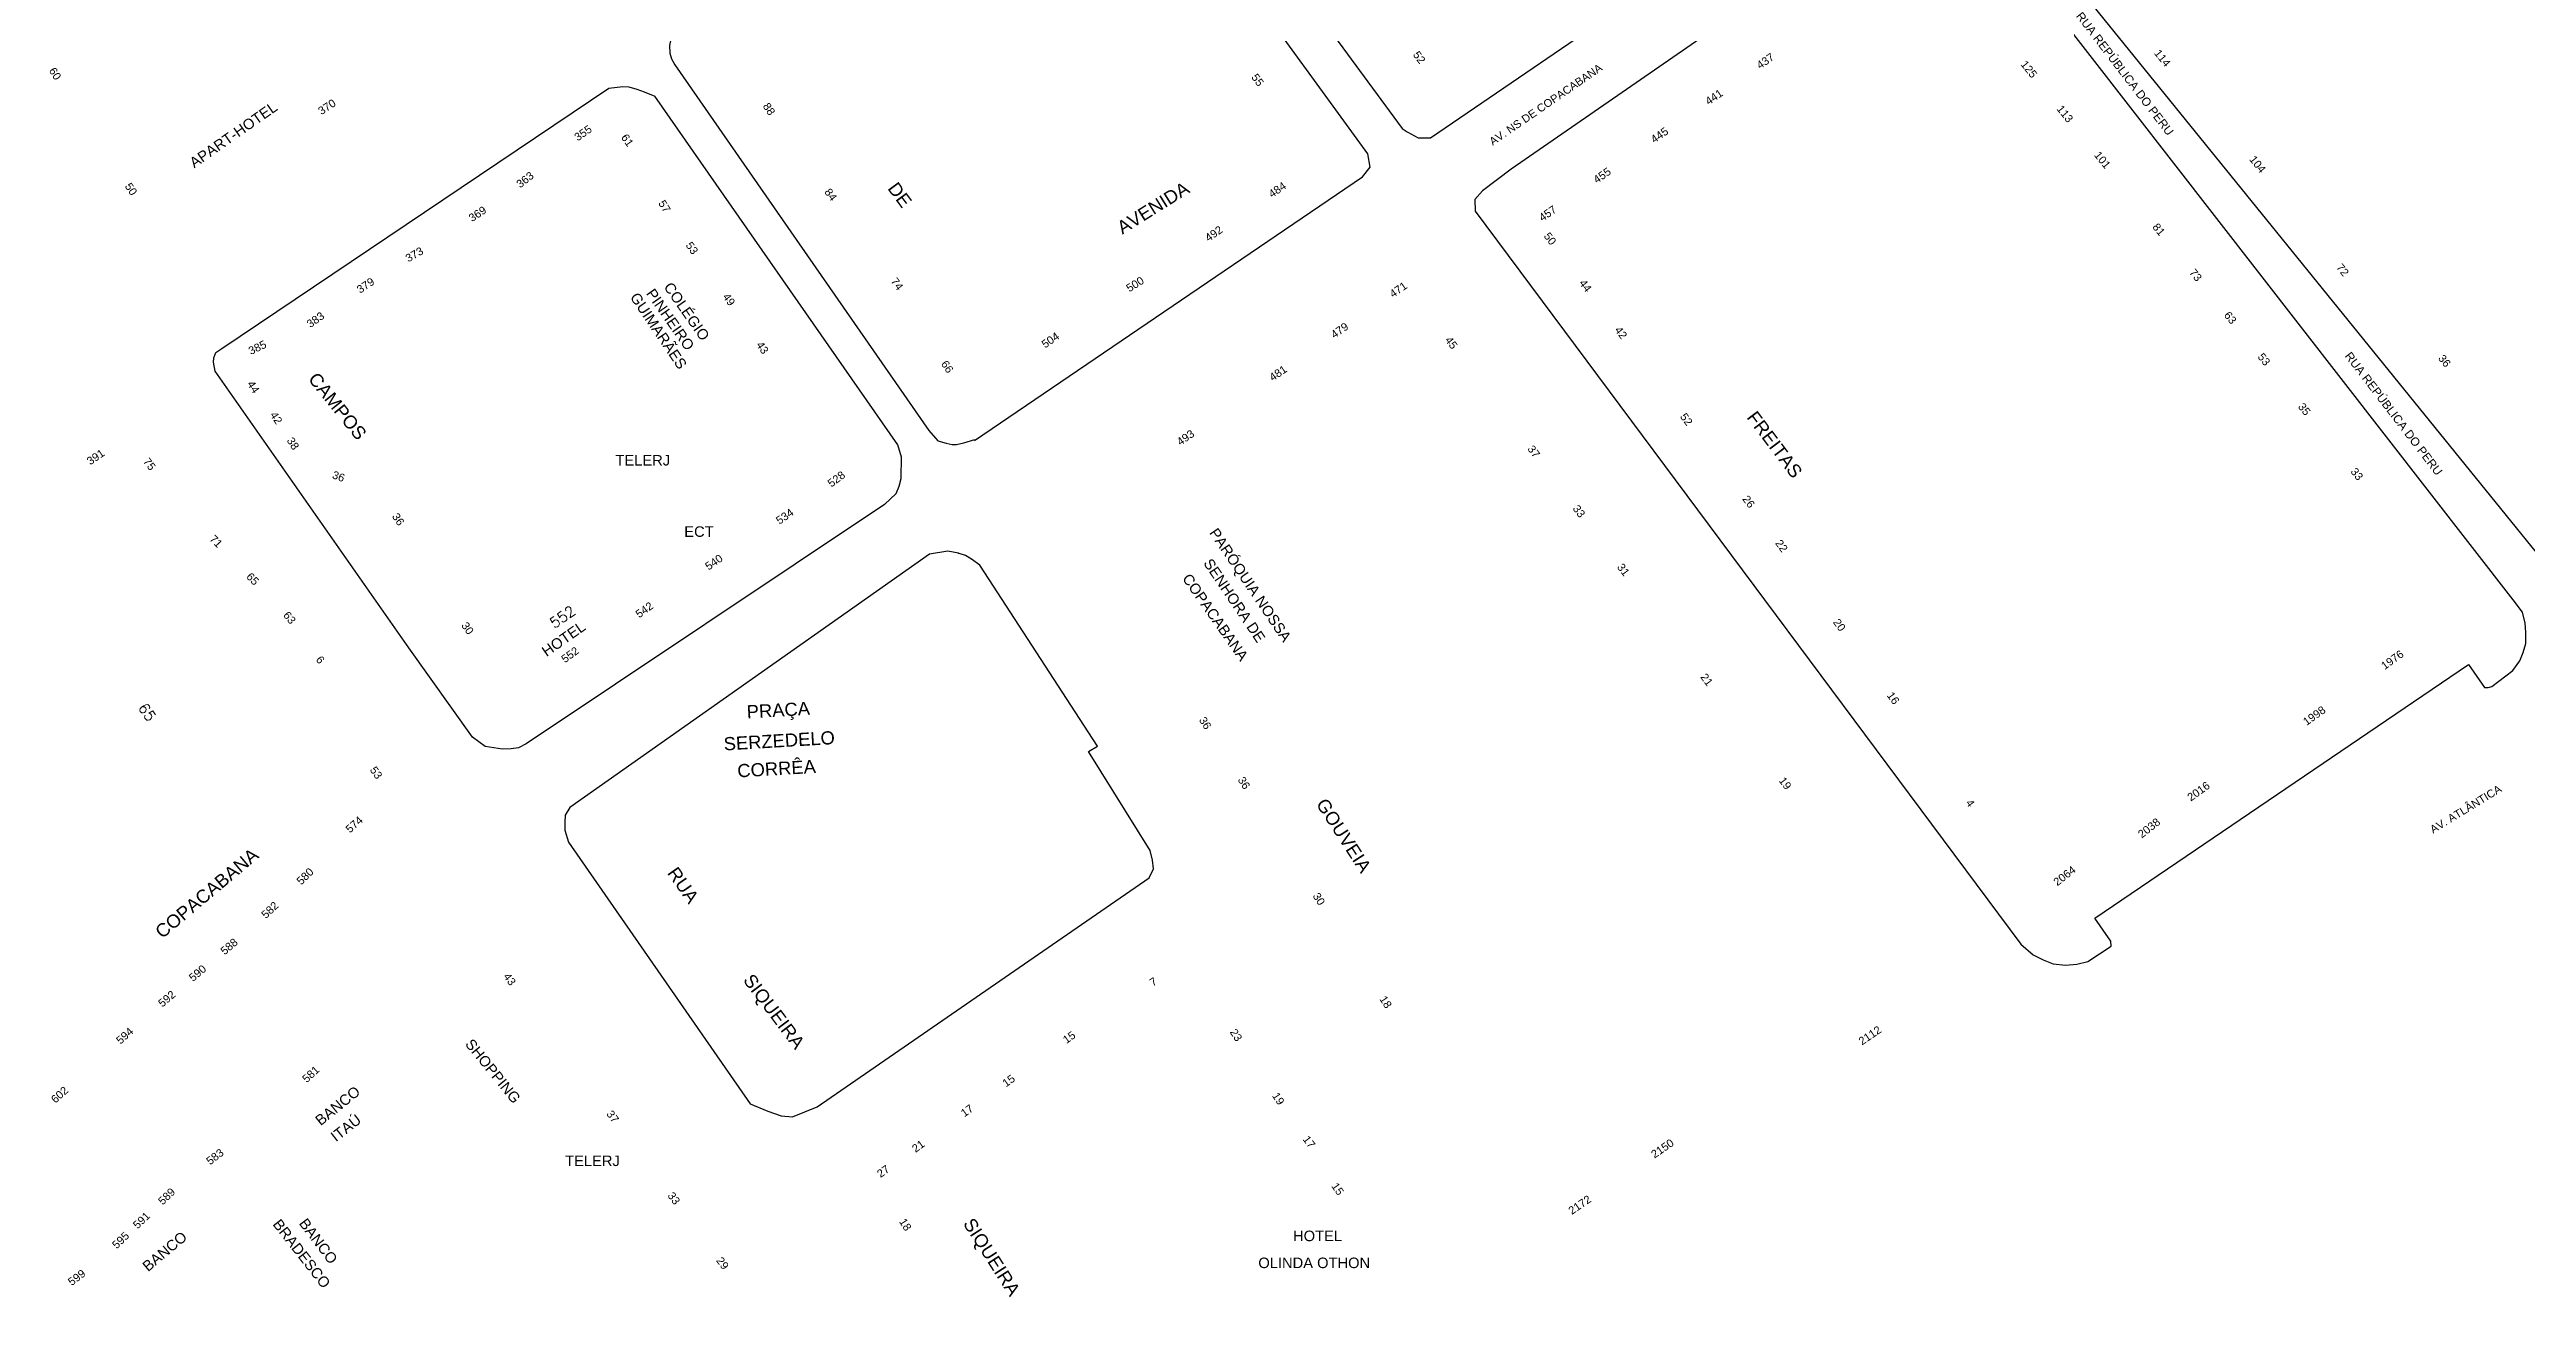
# Model space of a CAD drawing. Header units: inches. Extents: x 28600 to 32058, y 8816 to 12576.
# Drawn here: x 28603 to 30110, y 8816 to 9576 of the extents above; entities that cross this region are included whole.
import ezdxf
from ezdxf.enums import TextEntityAlignment as Align

# ---------------------------------------------------------------- set-up
doc = ezdxf.new("R2010")
doc.units = ezdxf.units.IN
doc.header["$LTSCALE"] = 0.5
doc.layers.add('MUB', color=252, linetype='Continuous')
doc.styles.add('EUROROMAN', font='simplex.shx')
doc.styles.add('ROMANS', font='arial.ttf')

msp = doc.modelspace()

# ---------------------------------------------------------------- linework, layer by layer
at = {"layer": 'MUB', "elevation": -10270.2}
for points in [[(29255.2, 9774.6), (29253.8, 9771.8), (29253.7, 9768.5), (29253.7, 9765.4), (29254.5, 9762.2), (29255.6, 9759.3), (29425.9, 9527.6), (29429, 9525.5), (29435.6, 9521.8), (29443.1, 9521.8), (29709.6, 9703.7), (29713.3, 9707.6), (29715.5, 9710.6), (29717.4, 9714.3), (29718.3, 9718.1), (29717.4, 9733.8), (29701.1, 9754.4)], [(30155.1, 9774.6), (29884.2, 9761.1), (29865.6, 9755.2), (29842, 9741.8), (29789.3, 9707.1), (29786.5, 9701.7), (29784.6, 9696.4), (29784.4, 9689.9), (29784.4, 9684.3), (29786.3, 9678.5), (29793.7, 9667.1), (30131.3, 9250.3), (30141.7, 9242.8), (30151.2, 9239.9), (30158.8, 9239.8), (30169.5, 9242.7), (30181.4, 9249.3), (30184, 9252.5), (30184.1, 9254.7), (30183.7, 9257), (30174.5, 9269.7), (30307.6, 9354.8)], [(29248.6, 9727.4), (29231.6, 9750.3), (29228.2, 9752.1), (29224.9, 9753.1), (29222.7, 9753.1), (29220.6, 9753.2), (29215.4, 9750.4), (28987.9, 9590.1), (28984.3, 9587.8), (28982.4, 9585.1), (28981.1, 9581.8), (28980.2, 9578.1), (28980.4, 9573.3), (28981.5, 9570), (28983.5, 9566.2), (29138, 9343.8), (29143.5, 9337.6), (29148.6, 9336.1), (29152.1, 9335.2), (29154.8, 9335.3), (29159.3, 9336.3), (29165.9, 9338.4)], [(29165.8, 9337.8), (29401.8, 9498.1), (29406.4, 9504), (29405, 9512.1), (29248.1, 9728.1)], [(29739.4, 9673.8), (29492.2, 9502.8)], [(29802.3, 9031.3), (29809.8, 9024.7), (29815.9, 9021.8), (29821.9, 9019.3), (29829.4, 9018.5), (29836.2, 9019.1), (29842.9, 9020.7), (29857.2, 9030.1), (29856.9, 9033.1), (29855.5, 9035.2), (29847.2, 9047.1), (30074.6, 9201.5), (30082.8, 9189.4), (30084.3, 9187.5), (30086.6, 9187.5), (30088.7, 9188.1), (30101.6, 9197.7), (30105.7, 9203.7), (30107.8, 9208.8), (30109.4, 9214.2), (30109.5, 9221.2), (30109, 9226.6), (30107.3, 9233.2), (30101.8, 9240.8), (29766, 9673.1)], [(28707.8, 9393.7), (28943.3, 9552), (28951.9, 9553.1), (28955.5, 9552.8), (28960.4, 9551.4), (28964.7, 9549.9), (28971.3, 9547.3)], [(29110.9, 9298.8), (29118.1, 9305.5), (29120, 9309.9), (29121.1, 9314.7), (29121.2, 9319.4), (29121.3, 9323.2), (29121.3, 9327.5), (29119.1, 9335), (28971.3, 9547.3)], [(29492.2, 9502.8), (29474.8, 9489.7), (29470, 9484.3), (29470.4, 9477.2), (29802.3, 9031.3)], [(28821.6, 9211.5), (28703.8, 9380), (28702.8, 9385.3), (28703, 9388), (28704.3, 9391.2), (28707.8, 9393.7)], [(29110.9, 9298.8), (28893.1, 9153.2), (28888.3, 9150.8), (28883.9, 9150.1), (28878.6, 9150), (28868.1, 9151.6), (28860.4, 9157.3), (28821.6, 9211.5)]]:
    msp.add_lwpolyline(points, dxfattribs=at)
msp.add_lwpolyline([(29138.4, 9268.5), (28919.6, 9114.5), (28916.7, 9109.8), (28916.6, 9105.5), (28916.5, 9100.6), (28918.7, 9093.3), (29029.3, 8934.2), (29040, 8929.6), (29048.2, 8926.8), (29055, 8926.3), (29070.1, 8932.3), (29272, 9071.7), (29274.7, 9077.1), (29274.1, 9082.3), (29272.6, 9088.2), (29235, 9148.6), (29240.5, 9151.7), (29168.9, 9261.8), (29164, 9265.6), (29160.3, 9267.8), (29155.9, 9269.1), (29156, 9269.2), (29149.5, 9270.4)], close=True, dxfattribs=at)

# ---------------------------------------------------------------- texts
at = {"layer": 'MUB'}
for s, height, rotation, style, p in [('RUA REPÚBLICA DO PERU', 5.118, 307.44, 'ROMANS', (29835.5, 9595.9, -10270.2)), ('AV. NS DE COPACABANA', 4.798, 34.6092, 'ROMANS', (29481, 9517, -10270.2)), ('APART-HOTEL', 6.397, 35, 'ROMANS', (28691.1, 9503.2, -10270.2)), ('DE', 8, 306.6544, 'ROMANS', (29112.5, 9491, -10270.2)), ('AVENIDA', 8, 31.9997, 'ROMANS', (29255.7, 9462.9, -10270.2)), ('COLÉGIO', 6.4, 305, 'ROMANS', (28976.4, 9431.1, -10270.2)), ('GUIMARÃES', 6.4, 304, 'ROMANS', (28955.9, 9424.9, -10270.2)), ('PINHEIRO', 6.4, 305, 'ROMANS', (28965.7, 9427.2, -10270.2)), ('RUA REPÚBLICA DO PERU', 5.118, 307.44, 'ROMANS', (29999, 9389.1, -10270.2)), ('CAMPOS', 8, 308.7763, 'ROMANS', (28760, 9375, -10270.2)), ('FREITAS', 8, 307.0441, 'ROMANS', (29635.1, 9351.7, -10270.2)), ('PARÓQUIA NOSSA', 6.397, 304, 'ROMANS', (29308.3, 9281.6, -10270.2)), ('COPACABANA', 6.4, 305, 'ROMANS', (29291.8, 9253.8, -10270.2)), ('SENHORA DE', 6.4, 304, 'ROMANS', (29304.7, 9263.1, -10270.2)), ('552', 6.4, 35, 'EUROROMAN', (28910.2, 9223.1, -10270.2)), ('HOTEL', 6.4, 35, 'ROMANS', (28905.4, 9205.9, -10270.2)), ('65', 6.4, 305, 'EUROROMAN', (28656.7, 9175.1, -10270.2)), ('PRAÇA', 8, 3.3623, 'ROMANS', (29027.4, 9168.6, -10270.2)), ('SERZEDELO', 8, 3.3623, 'ROMANS', (29013.4, 9149.1, -10270.2)), ('CORRÊA', 8, 3.3623, 'ROMANS', (29021.7, 9132.7, -10270.2)), ('GOUVEIA', 8, 302.8942, 'ROMANS', (29373.2, 9116.6, -10270.2)), ('AV. ATLÂNTICA', 4.798, 31.558, 'ROMANS', (30053, 9098.5, -10270.2)), ('COPACABANA', 8, 40.0558, 'ROMANS', (28671.6, 9034.3, -10270.2)), ('RUA', 8, 304.7975, 'ROMANS', (28978.5, 9074.6, -10270.2)), ('SIQUEIRA', 8, 306.9099, 'ROMANS', (29024.6, 9009.3, -10270.2)), ('SHOPPING', 6.4, 309, 'ROMANS', (28855.5, 8970.4, -10270.2)), ('BANCO', 6.4, 39, 'ROMANS', (28768, 8920.5, -10270.2)), ('ITAÚ', 6.4, 38, 'ROMANS', (28777.3, 8910.7, -10270.2)), ('BRADESCO', 6.4, 308, 'ROMANS', (28738.5, 8860.8, -10270.2)), ('BANCO', 6.4, 307, 'ROMANS', (28754.5, 8861.4, -10270.2)), ('SIQUEIRA', 8, 302.6684, 'ROMANS', (29158.5, 8861.3, -10270.2)), ('BANCO', 6.4, 40, 'ROMANS', (28663, 8831.7, -10270.2))]:
    msp.add_text(s, height=height, rotation=rotation, dxfattribs=dict(at, style=style)).set_placement(p)
at = {"layer": 'MUB', "style": 'ROMANS'}
for s, rotation, p in [('52', 306.2174, (29436.3, 9570.8, -10270.2)), ('437', 35.0006, (29646.8, 9568.6, -10270.2)), ('125', 309, (29807.2, 9563.6, -10270.2)), ('114', 308.7982, (29888.4, 9570.4, -10270.2)), ('60', 302.3596, (28606.5, 9560.9, -10270.2)), ('55', 306.1608, (29338, 9557.1, -10270.2)), ('370', 33.3334, (28771.8, 9540.7, -10270.2)), ('88', 304.1299, (29040.8, 9539.4, -10270.2)), ('441', 35.0006, (29615.6, 9546.7, -10270.2)), ('113', 309, (29829.1, 9536.5, -10270.2)), ('355', 34.992, (28927.6, 9524.8, -10270.2)), ('61', 304.422, (28954.6, 9520.4, -10270.2)), ('445', 35.0006, (29582.4, 9523.5, -10270.2)), ('101', 309, (29851.9, 9508.4, -10270.2)), ('104', 308.7982, (29946.3, 9505.8, -10270.2)), ('50', 304.0059, (28652.7, 9490.7, -10270.2)), ('363', 37.9661, (28892.3, 9496.4, -10270.2)), ('484', 34.7186, (29349.9, 9490.3, -10270.2)), ('455', 35.0006, (29547.5, 9499, -10270.2)), ('369', 33.6071, (28863.4, 9475.6, -10270.2)), ('57', 301.9378, (28977.2, 9480.2, -10270.2)), ('84', 306.6544, (29078.3, 9487.3, -10270.2)), ('457', 35.0006, (29514.4, 9475.9, -10270.2)), ('492', 34.7186, (29311.3, 9463.6, -10270.2)), ('50', 307.0441, (29515.9, 9460.5, -10270.2)), ('81', 309, (29886.2, 9466.1, -10270.2)), ('373', 30.1476, (28825, 9450.9, -10270.2)), ('53', 305.1362, (28993.9, 9454.8, -10270.2)), ('379', 33.9646, (28795.3, 9432.1, -10270.2)), ('74', 306.6544, (29118.7, 9433, -10270.2)), ('500', 31.9997, (29263.4, 9432.8, -10270.2)), ('471', 34.8274, (29423.5, 9429.5, -10270.2)), ('44', 307.0441, (29537.4, 9431.9, -10270.2)), ('73', 309, (29908.6, 9438.4, -10270.2)), ('72', 308.7982, (29998, 9441.5, -10270.2)), ('49', 306.0584, (29016.4, 9423.5, -10270.2)), ('383', 35.0683, (28764.8, 9411.2, -10270.2)), ('504', 34.5938, (29211.9, 9398.8, -10270.2)), ('479', 34.8274, (29387.8, 9404.7, -10270.2)), ('42', 307.0441, (29559, 9403.3, -10270.2)), ('63', 309, (29929.7, 9412.4, -10270.2)), ('385', 25.6327, (28729.5, 9394.3, -10270.2)), ('43', 303.8401, (29036.8, 9394.2, -10270.2)), ('45', 307.1515, (29455.8, 9397.2, -10270.2)), ('53', 309, (29950.2, 9387.1, -10270.2)), ('36', 308.7982, (30060, 9386.2, -10270.2)), ('44', 303.2724, (28727.1, 9370.3, -10270.2)), ('66', 303.6452, (29149.2, 9382.6, -10270.2)), ('481', 34.8274, (29350.4, 9378.7, -10270.2)), ('35', 309, (29974.7, 9356.8, -10270.2)), ('42', 303.2036, (28741, 9351.5, -10270.2)), ('493', 34.8274, (29294.1, 9339.5, -10270.2)), ('52', 307.0441, (29598.8, 9350.6, -10270.2)), ('391', 34.4981, (28631.1, 9327.7, -10270.2)), ('75', 307.5047, (28663.9, 9323.4, -10270.2)), ('38', 302.9875, (28751.2, 9335.9, -10270.2)), ('37', 307.1515, (29506, 9331, -10270.2)), ('36', 339.9969, (28778.9, 9315.9, -10270.2)), ('528', 36.6998, (29081.7, 9314.3, -10270.2)), ('33', 309, (30006.7, 9317.3, -10270.2)), ('33', 307.1515, (29533.5, 9294.7, -10270.2)), ('26', 307.0441, (29636.7, 9300.5, -10270.2)), ('36', 303.8761, (28815.2, 9289.8, -10270.2)), ('534', 34.9507, (29050.3, 9291.6, -10270.2)), ('71', 314.3253, (28704.4, 9276.4, -10270.2)), ('540', 34.7726, (29007.2, 9263.7, -10270.2)), ('22', 306.1383, (29656.7, 9273.6, -10270.2)), ('65', 314.3253, (28726.7, 9253.5, -10270.2)), ('31', 307.1515, (29560.5, 9259.1, -10270.2)), ('542', 35.5964, (28964.9, 9234.7, -10270.2)), ('63', 308.7017, (28749.1, 9229.9, -10270.2)), ('30', 305.2097, (28857.4, 9223.5, -10270.2)), ('20', 306.3019, (29691.9, 9225.5, -10270.2)), ('6', 310.011, (28767.8, 9204.3, -10270.2)), ('552', 36.3502, (28919.7, 9207.4, -10270.2)), ('1976', 35.5943, (30028.2, 9204.3, -10270.2)), ('21', 307.1515, (29611.2, 9192.2, -10270.2)), ('16', 306.3019, (29724.6, 9181, -10270.2)), ('36', 302.8942, (29306.1, 9165.8, -10270.2)), ('1998', 35.5943, (29980.7, 9170.3, -10270.2)), ('53', 305.2396, (28801.8, 9135.6, -10270.2)), ('36', 302.8942, (29329.7, 9129.4, -10270.2)), ('19', 307.1515, (29658.9, 9129.2, -10270.2)), ('4', 306.3019, (29771.5, 9117.1, -10270.2)), ('2016', 35.5943, (29910.3, 9124.3, -10270.2)), ('574', 41.4762, (28788.4, 9104.1, -10270.2)), ('2038', 37.9093, (29880.2, 9102, -10270.2)), ('580', 44.0978, (28758.5, 9072.6, -10270.2)), ('2064', 37.9093, (29828.8, 9072.9, -10270.2)), ('582', 43.4345, (28737.1, 9052.1, -10270.2)), ('30', 302.8942, (29375.3, 9058.8, -10270.2)), ('588', 40.0558, (28712.3, 9029.9, -10270.2)), ('590', 40.0558, (28693.1, 9013.7, -10270.2)), ('43', 306.8415, (28883, 9010, -10270.2)), ('7', 32.2108, (29274.5, 9008.4, -10270.2)), ('592', 40.0558, (28674.4, 8998.1, -10270.2)), ('18', 302.8942, (29415.9, 8996.1, -10270.2)), ('594', 41.9809, (28648.8, 8975.6, -10270.2)), ('2112', 34.3172, (29710.4, 8975.8, -10270.2)), ('15', 35.3978, (29223.3, 8974.6, -10270.2)), ('23', 303.5364, (29324.9, 8976, -10270.2)), ('581', 42.5646, (28762, 8952.2, -10270.2)), ('15', 35.8742, (29186.5, 8948.2, -10270.2)), ('602', 42.3621, (28609.2, 8939.7, -10270.2)), ('19', 303.5364, (29350.6, 8937.3, -10270.2)), ('37', 306.8415, (28945.7, 8926.4, -10270.2)), ('17', 35.8742, (29161.2, 8930, -10270.2)), ('583', 37.6208, (28703.7, 8902, -10270.2)), ('21', 35.8742, (29131.5, 8908.4, -10270.2)), ('17', 306.9888, (29369.3, 8911, -10270.2)), ('2150', 34.3172, (29584.2, 8907, -10270.2)), ('27', 35.8742, (29110.2, 8893.1, -10270.2)), ('589', 43.6365, (28674.3, 8877.9, -10270.2)), ('33', 306.8415, (28982.9, 8876.7, -10270.2)), ('15', 305.112, (29386.7, 8882.4, -10270.2)), ('2172', 34.3172, (29533.9, 8872.7, -10270.2)), ('591', 43.6365, (28659, 8863.3, -10270.2)), ('18', 302.6684, (29123.7, 8860.7, -10270.2)), ('595', 43.6365, (28646.3, 8851.2, -10270.2)), ('599', 37.1936, (28619.6, 8828.5, -10270.2)), ('29', 306.8415, (29012.5, 8837.2, -10270.2))]:
    msp.add_text(s, height=4.8, rotation=rotation, dxfattribs=at).set_placement(p, align=Align.MIDDLE_CENTER)
at = {"layer": 'MUB', "color": 2, "style": 'ROMANS'}
msp.add_text('TELERJ', height=6.4, dxfattribs=at).set_placement((28947.3, 9322.5, -10270.2))
at = {"layer": 'MUB', "style": 'ROMANS'}
for s, height, p in [('ECT', 6.4, (28989.2, 9279.1, -10270.2)), ('TELERJ', 6.4, (28916.7, 8896.3, -10270.2)), ('HOTEL', 6.4, (29359.5, 8850.6, -10270.2)), ('OLINDA OTHON', 6.397, (29338.4, 8834.2, -10270.2))]:
    msp.add_text(s, height=height, dxfattribs=at).set_placement(p)

doc.saveas('drawing.dxf')
